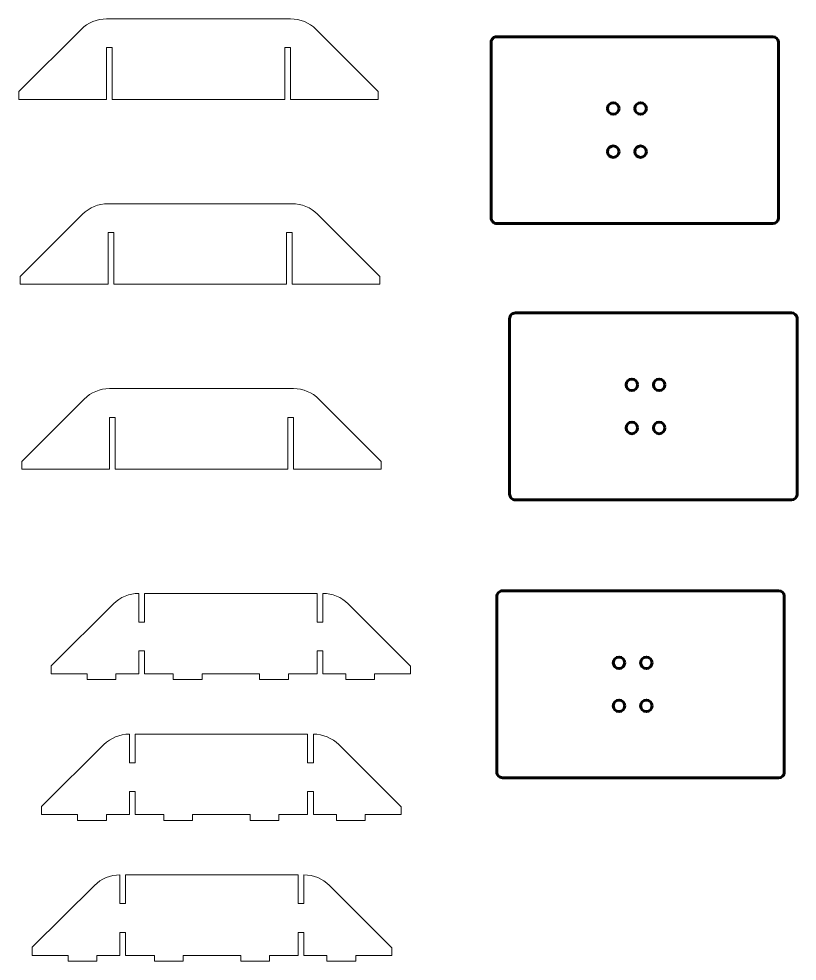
# Model space of a CAD drawing. Header units: millimetres. Extents: x -1370 to 2150, y -107 to 720.
# Drawn here: x 1608 to 2150, y 50 to 706 of the extents above; entities that cross this region are included whole.
import ezdxf

# ---------------------------------------------------------------- set-up
doc = ezdxf.new("R2010")
doc.units = ezdxf.units.MM
doc.header["$MEASUREMENT"] = 0
doc.layers.add('layer 1', color=7, linetype='Continuous')

msp = doc.modelspace()

# ---------------------------------------------------------------- linework, layer by layer
at = {"layer": 'layer 1', "color": 5, "lineweight": 9}
for points, knots in [([(1608.307, 649.9233), (1608.307, 649.9233), (1608.307, 655.2786), (1608.307, 655.2786), (1608.307, 655.2786), (1608.307, 655.2786), (1651.6293, 698.601), (1651.6293, 698.601), (1651.6293, 698.601), (1656.3177, 703.2894), (1662.6766, 705.9233), (1669.307, 705.9233), (1669.307, 705.9233), (1669.307, 705.9233), (1797.307, 705.9233), (1797.307, 705.9233), (1797.307, 705.9233), (1803.9374, 705.9233), (1810.2963, 703.2894), (1814.9847, 698.601), (1814.9847, 698.601), (1814.9847, 698.601), (1858.307, 655.2786), (1858.307, 655.2786), (1858.307, 655.2786), (1858.307, 655.2786), (1858.307, 649.9233), (1858.307, 649.9233), (1858.307, 649.9233), (1858.307, 649.9233), (1797.307, 649.9233), (1797.307, 649.9233), (1797.307, 649.9233), (1797.307, 649.9233), (1797.307, 685.9233), (1797.307, 685.9233), (1797.307, 685.9233), (1797.307, 685.9233), (1793.307, 685.9233), (1793.307, 685.9233), (1793.307, 685.9233), (1793.307, 685.9233), (1793.307, 649.9233), (1793.307, 649.9233), (1793.307, 649.9233), (1793.307, 649.9233), (1673.307, 649.9233), (1673.307, 649.9233), (1673.307, 649.9233), (1673.307, 649.9233), (1673.307, 685.9233), (1673.307, 685.9233), (1673.307, 685.9233), (1673.307, 685.9233), (1669.307, 685.9233), (1669.307, 685.9233), (1669.307, 685.9233), (1669.307, 685.9233), (1669.307, 649.9233), (1669.307, 649.9233), (1669.307, 649.9233), (1669.307, 649.9233), (1608.307, 649.9233), (1608.307, 649.9233)], [0, 0, 0, 0, 0.05882353, 0.05882353, 0.05882353, 0.05882353, 0.11764706, 0.11764706, 0.11764706, 0.11764706, 0.17647059, 0.17647059, 0.17647059, 0.17647059, 0.23529412, 0.23529412, 0.23529412, 0.23529412, 0.29411765, 0.29411765, 0.29411765, 0.29411765, 0.35294118, 0.35294118, 0.35294118, 0.35294118, 0.41176471, 0.41176471, 0.41176471, 0.41176471, 0.47058824, 0.47058824, 0.47058824, 0.47058824, 0.52941176, 0.52941176, 0.52941176, 0.52941176, 0.58823529, 0.58823529, 0.58823529, 0.58823529, 0.64705882, 0.64705882, 0.64705882, 0.64705882, 0.70588235, 0.70588235, 0.70588235, 0.70588235, 0.76470588, 0.76470588, 0.76470588, 0.76470588, 0.82352941, 0.82352941, 0.82352941, 0.82352941, 0.88235294, 0.88235294, 0.88235294, 0.88235294, 1, 1, 1, 1]), ([(1609.3353, 521.29), (1609.3353, 521.29), (1609.3353, 526.6453), (1609.3353, 526.6453), (1609.3353, 526.6453), (1609.3353, 526.6453), (1652.6576, 569.9677), (1652.6576, 569.9677), (1652.6576, 569.9677), (1657.346, 574.6561), (1663.7049, 577.29), (1670.3353, 577.29), (1670.3353, 577.29), (1670.3353, 577.29), (1798.3353, 577.29), (1798.3353, 577.29), (1798.3353, 577.29), (1804.9657, 577.29), (1811.3246, 574.6561), (1816.013, 569.9677), (1816.013, 569.9677), (1816.013, 569.9677), (1859.3353, 526.6453), (1859.3353, 526.6453), (1859.3353, 526.6453), (1859.3353, 526.6453), (1859.3353, 521.29), (1859.3353, 521.29), (1859.3353, 521.29), (1859.3353, 521.29), (1798.3353, 521.29), (1798.3353, 521.29), (1798.3353, 521.29), (1798.3353, 521.29), (1798.3353, 557.29), (1798.3353, 557.29), (1798.3353, 557.29), (1798.3353, 557.29), (1794.3353, 557.29), (1794.3353, 557.29), (1794.3353, 557.29), (1794.3353, 557.29), (1794.3353, 521.29), (1794.3353, 521.29), (1794.3353, 521.29), (1794.3353, 521.29), (1674.3353, 521.29), (1674.3353, 521.29), (1674.3353, 521.29), (1674.3353, 521.29), (1674.3353, 557.29), (1674.3353, 557.29), (1674.3353, 557.29), (1674.3353, 557.29), (1670.3353, 557.29), (1670.3353, 557.29), (1670.3353, 557.29), (1670.3353, 557.29), (1670.3353, 521.29), (1670.3353, 521.29), (1670.3353, 521.29), (1670.3353, 521.29), (1609.3353, 521.29), (1609.3353, 521.29)], [0, 0, 0, 0, 0.05882353, 0.05882353, 0.05882353, 0.05882353, 0.11764706, 0.11764706, 0.11764706, 0.11764706, 0.17647059, 0.17647059, 0.17647059, 0.17647059, 0.23529412, 0.23529412, 0.23529412, 0.23529412, 0.29411765, 0.29411765, 0.29411765, 0.29411765, 0.35294118, 0.35294118, 0.35294118, 0.35294118, 0.41176471, 0.41176471, 0.41176471, 0.41176471, 0.47058824, 0.47058824, 0.47058824, 0.47058824, 0.52941176, 0.52941176, 0.52941176, 0.52941176, 0.58823529, 0.58823529, 0.58823529, 0.58823529, 0.64705882, 0.64705882, 0.64705882, 0.64705882, 0.70588235, 0.70588235, 0.70588235, 0.70588235, 0.76470588, 0.76470588, 0.76470588, 0.76470588, 0.82352941, 0.82352941, 0.82352941, 0.82352941, 0.88235294, 0.88235294, 0.88235294, 0.88235294, 1, 1, 1, 1]), ([(1610.3636, 392.6567), (1610.3636, 392.6567), (1610.3636, 398.012), (1610.3636, 398.012), (1610.3636, 398.012), (1610.3636, 398.012), (1653.6859, 441.3344), (1653.6859, 441.3344), (1653.6859, 441.3344), (1658.3743, 446.0228), (1664.7332, 448.6567), (1671.3636, 448.6567), (1671.3636, 448.6567), (1671.3636, 448.6567), (1799.3636, 448.6567), (1799.3636, 448.6567), (1799.3636, 448.6567), (1805.994, 448.6567), (1812.3529, 446.0228), (1817.0413, 441.3344), (1817.0413, 441.3344), (1817.0413, 441.3344), (1860.3636, 398.012), (1860.3636, 398.012), (1860.3636, 398.012), (1860.3636, 398.012), (1860.3636, 392.6567), (1860.3636, 392.6567), (1860.3636, 392.6567), (1860.3636, 392.6567), (1799.3636, 392.6567), (1799.3636, 392.6567), (1799.3636, 392.6567), (1799.3636, 392.6567), (1799.3636, 428.6567), (1799.3636, 428.6567), (1799.3636, 428.6567), (1799.3636, 428.6567), (1795.3636, 428.6567), (1795.3636, 428.6567), (1795.3636, 428.6567), (1795.3636, 428.6567), (1795.3636, 392.6567), (1795.3636, 392.6567), (1795.3636, 392.6567), (1795.3636, 392.6567), (1675.3636, 392.6567), (1675.3636, 392.6567), (1675.3636, 392.6567), (1675.3636, 392.6567), (1675.3636, 428.6567), (1675.3636, 428.6567), (1675.3636, 428.6567), (1675.3636, 428.6567), (1671.3636, 428.6567), (1671.3636, 428.6567), (1671.3636, 428.6567), (1671.3636, 428.6567), (1671.3636, 392.6567), (1671.3636, 392.6567), (1671.3636, 392.6567), (1671.3636, 392.6567), (1610.3636, 392.6567), (1610.3636, 392.6567)], [0, 0, 0, 0, 0.05882353, 0.05882353, 0.05882353, 0.05882353, 0.11764706, 0.11764706, 0.11764706, 0.11764706, 0.17647059, 0.17647059, 0.17647059, 0.17647059, 0.23529412, 0.23529412, 0.23529412, 0.23529412, 0.29411765, 0.29411765, 0.29411765, 0.29411765, 0.35294118, 0.35294118, 0.35294118, 0.35294118, 0.41176471, 0.41176471, 0.41176471, 0.41176471, 0.47058824, 0.47058824, 0.47058824, 0.47058824, 0.52941176, 0.52941176, 0.52941176, 0.52941176, 0.58823529, 0.58823529, 0.58823529, 0.58823529, 0.64705882, 0.64705882, 0.64705882, 0.64705882, 0.70588235, 0.70588235, 0.70588235, 0.70588235, 0.76470588, 0.76470588, 0.76470588, 0.76470588, 0.82352941, 0.82352941, 0.82352941, 0.82352941, 0.88235294, 0.88235294, 0.88235294, 0.88235294, 1, 1, 1, 1]), ([(1815.7185, 250.2232), (1815.7185, 250.2232), (1795.7185, 250.2232), (1795.7185, 250.2232), (1795.7185, 250.2232), (1795.7185, 250.2232), (1795.7185, 246.2232), (1795.7185, 246.2232), (1795.7185, 246.2232), (1795.7185, 246.2232), (1775.7185, 246.2232), (1775.7185, 246.2232), (1775.7185, 246.2232), (1775.7185, 246.2232), (1775.7185, 250.2232), (1775.7185, 250.2232), (1775.7185, 250.2232), (1775.7185, 250.2232), (1735.7185, 250.2232), (1735.7185, 250.2232), (1735.7185, 250.2232), (1735.7185, 250.2232), (1735.7185, 246.2232), (1735.7185, 246.2232), (1735.7185, 246.2232), (1735.7185, 246.2232), (1715.7185, 246.2232), (1715.7185, 246.2232), (1715.7185, 246.2232), (1715.7185, 246.2232), (1715.7185, 250.2232), (1715.7185, 250.2232), (1715.7185, 250.2232), (1715.7185, 250.2232), (1695.7185, 250.2232), (1695.7185, 250.2232), (1695.7185, 250.2232), (1695.7185, 250.2232), (1695.7185, 266.2232), (1695.7185, 266.2232), (1695.7185, 266.2232), (1695.7185, 266.2232), (1691.7185, 266.2232), (1691.7185, 266.2232), (1691.7185, 266.2232), (1691.7185, 266.2232), (1691.7185, 250.2232), (1691.7185, 250.2232), (1691.7185, 250.2232), (1691.7185, 250.2232), (1675.7185, 250.2232), (1675.7185, 250.2232), (1675.7185, 250.2232), (1675.7185, 250.2232), (1675.7185, 246.2232), (1675.7185, 246.2232), (1675.7185, 246.2232), (1675.7185, 246.2232), (1655.7185, 246.2232), (1655.7185, 246.2232), (1655.7185, 246.2232), (1655.7185, 246.2232), (1655.7185, 250.2232), (1655.7185, 250.2232), (1655.7185, 250.2232), (1655.7185, 250.2232), (1630.7185, 250.2232), (1630.7185, 250.2232), (1630.7185, 250.2232), (1630.7185, 250.2232), (1630.7185, 255.9009), (1630.7185, 255.9009), (1630.7185, 255.9009), (1630.7185, 255.9009), (1674.0409, 298.9009), (1674.0409, 298.9009), (1674.0409, 298.9009), (1678.7293, 303.5893), (1685.0881, 306.2232), (1691.7185, 306.2232), (1691.7185, 306.2232), (1691.7185, 306.2232), (1691.7185, 286.2232), (1691.7185, 286.2232), (1691.7185, 286.2232), (1691.7185, 286.2232), (1695.7185, 286.2232), (1695.7185, 286.2232), (1695.7185, 286.2232), (1695.7185, 286.2232), (1695.7185, 306.2232), (1695.7185, 306.2232), (1695.7185, 306.2232), (1695.7185, 306.2232), (1815.7185, 306.2232), (1815.7185, 306.2232), (1815.7185, 306.2232), (1815.7185, 306.2232), (1815.7185, 286.2232), (1815.7185, 286.2232), (1815.7185, 286.2232), (1815.7185, 286.2232), (1819.7185, 286.2232), (1819.7185, 286.2232), (1819.7185, 286.2232), (1819.7185, 286.2232), (1819.7185, 306.2232), (1819.7185, 306.2232), (1819.7185, 306.2232), (1826.3489, 306.2232), (1832.7078, 303.5893), (1837.3962, 298.9009), (1837.3962, 298.9009), (1837.3962, 298.9009), (1880.7185, 255.5786), (1880.7185, 255.5786), (1880.7185, 255.5786), (1880.7185, 255.5786), (1880.7185, 250.2232), (1880.7185, 250.2232), (1880.7185, 250.2232), (1880.7185, 250.2232), (1855.7185, 250.2232), (1855.7185, 250.2232), (1855.7185, 250.2232), (1855.7185, 250.2232), (1855.7185, 246.2232), (1855.7185, 246.2232), (1855.7185, 246.2232), (1855.7185, 246.2232), (1835.7185, 246.2232), (1835.7185, 246.2232), (1835.7185, 246.2232), (1835.7185, 246.2232), (1835.7185, 250.2232), (1835.7185, 250.2232), (1835.7185, 250.2232), (1835.7185, 250.2232), (1819.7185, 250.2232), (1819.7185, 250.2232), (1819.7185, 250.2232), (1819.7185, 250.2232), (1819.7185, 266.2232), (1819.7185, 266.2232), (1819.7185, 266.2232), (1819.7185, 266.2232), (1815.7185, 266.2232), (1815.7185, 266.2232), (1815.7185, 266.2232), (1815.7185, 266.2232), (1815.7185, 250.2232), (1815.7185, 250.2232)], [0, 0, 0, 0, 0.02564103, 0.02564103, 0.02564103, 0.02564103, 0.05128205, 0.05128205, 0.05128205, 0.05128205, 0.07692308, 0.07692308, 0.07692308, 0.07692308, 0.1025641, 0.1025641, 0.1025641, 0.1025641, 0.12820513, 0.12820513, 0.12820513, 0.12820513, 0.15384615, 0.15384615, 0.15384615, 0.15384615, 0.17948718, 0.17948718, 0.17948718, 0.17948718, 0.20512821, 0.20512821, 0.20512821, 0.20512821, 0.23076923, 0.23076923, 0.23076923, 0.23076923, 0.25641026, 0.25641026, 0.25641026, 0.25641026, 0.28205128, 0.28205128, 0.28205128, 0.28205128, 0.30769231, 0.30769231, 0.30769231, 0.30769231, 0.33333333, 0.33333333, 0.33333333, 0.33333333, 0.35897436, 0.35897436, 0.35897436, 0.35897436, 0.38461538, 0.38461538, 0.38461538, 0.38461538, 0.41025641, 0.41025641, 0.41025641, 0.41025641, 0.43589744, 0.43589744, 0.43589744, 0.43589744, 0.46153846, 0.46153846, 0.46153846, 0.46153846, 0.48717949, 0.48717949, 0.48717949, 0.48717949, 0.51282051, 0.51282051, 0.51282051, 0.51282051, 0.53846154, 0.53846154, 0.53846154, 0.53846154, 0.56410256, 0.56410256, 0.56410256, 0.56410256, 0.58974359, 0.58974359, 0.58974359, 0.58974359, 0.61538462, 0.61538462, 0.61538462, 0.61538462, 0.64102564, 0.64102564, 0.64102564, 0.64102564, 0.66666667, 0.66666667, 0.66666667, 0.66666667, 0.69230769, 0.69230769, 0.69230769, 0.69230769, 0.71794872, 0.71794872, 0.71794872, 0.71794872, 0.74358974, 0.74358974, 0.74358974, 0.74358974, 0.76923077, 0.76923077, 0.76923077, 0.76923077, 0.79487179, 0.79487179, 0.79487179, 0.79487179, 0.82051282, 0.82051282, 0.82051282, 0.82051282, 0.84615385, 0.84615385, 0.84615385, 0.84615385, 0.87179487, 0.87179487, 0.87179487, 0.87179487, 0.8974359, 0.8974359, 0.8974359, 0.8974359, 0.92307692, 0.92307692, 0.92307692, 0.92307692, 0.94871795, 0.94871795, 0.94871795, 0.94871795, 1, 1, 1, 1]), ([(1809.1519, 152.2733), (1809.1519, 152.2733), (1789.1519, 152.2733), (1789.1519, 152.2733), (1789.1519, 152.2733), (1789.1519, 152.2733), (1789.1519, 148.2733), (1789.1519, 148.2733), (1789.1519, 148.2733), (1789.1519, 148.2733), (1769.1519, 148.2733), (1769.1519, 148.2733), (1769.1519, 148.2733), (1769.1519, 148.2733), (1769.1519, 152.2733), (1769.1519, 152.2733), (1769.1519, 152.2733), (1769.1519, 152.2733), (1729.1519, 152.2733), (1729.1519, 152.2733), (1729.1519, 152.2733), (1729.1519, 152.2733), (1729.1519, 148.2733), (1729.1519, 148.2733), (1729.1519, 148.2733), (1729.1519, 148.2733), (1709.1519, 148.2733), (1709.1519, 148.2733), (1709.1519, 148.2733), (1709.1519, 148.2733), (1709.1519, 152.2733), (1709.1519, 152.2733), (1709.1519, 152.2733), (1709.1519, 152.2733), (1689.1519, 152.2733), (1689.1519, 152.2733), (1689.1519, 152.2733), (1689.1519, 152.2733), (1689.1519, 168.2733), (1689.1519, 168.2733), (1689.1519, 168.2733), (1689.1519, 168.2733), (1685.1519, 168.2733), (1685.1519, 168.2733), (1685.1519, 168.2733), (1685.1519, 168.2733), (1685.1519, 152.2733), (1685.1519, 152.2733), (1685.1519, 152.2733), (1685.1519, 152.2733), (1669.1519, 152.2733), (1669.1519, 152.2733), (1669.1519, 152.2733), (1669.1519, 152.2733), (1669.1519, 148.2733), (1669.1519, 148.2733), (1669.1519, 148.2733), (1669.1519, 148.2733), (1649.1519, 148.2733), (1649.1519, 148.2733), (1649.1519, 148.2733), (1649.1519, 148.2733), (1649.1519, 152.2733), (1649.1519, 152.2733), (1649.1519, 152.2733), (1649.1519, 152.2733), (1624.1519, 152.2733), (1624.1519, 152.2733), (1624.1519, 152.2733), (1624.1519, 152.2733), (1624.1519, 157.951), (1624.1519, 157.951), (1624.1519, 157.951), (1624.1519, 157.951), (1667.4743, 200.951), (1667.4743, 200.951), (1667.4743, 200.951), (1672.1627, 205.6394), (1678.5215, 208.2733), (1685.1519, 208.2733), (1685.1519, 208.2733), (1685.1519, 208.2733), (1685.1519, 188.2733), (1685.1519, 188.2733), (1685.1519, 188.2733), (1685.1519, 188.2733), (1689.1519, 188.2733), (1689.1519, 188.2733), (1689.1519, 188.2733), (1689.1519, 188.2733), (1689.1519, 208.2733), (1689.1519, 208.2733), (1689.1519, 208.2733), (1689.1519, 208.2733), (1809.1519, 208.2733), (1809.1519, 208.2733), (1809.1519, 208.2733), (1809.1519, 208.2733), (1809.1519, 188.2733), (1809.1519, 188.2733), (1809.1519, 188.2733), (1809.1519, 188.2733), (1813.1519, 188.2733), (1813.1519, 188.2733), (1813.1519, 188.2733), (1813.1519, 188.2733), (1813.1519, 208.2733), (1813.1519, 208.2733), (1813.1519, 208.2733), (1819.7823, 208.2733), (1826.1412, 205.6394), (1830.8296, 200.951), (1830.8296, 200.951), (1830.8296, 200.951), (1874.1519, 157.6287), (1874.1519, 157.6287), (1874.1519, 157.6287), (1874.1519, 157.6287), (1874.1519, 152.2733), (1874.1519, 152.2733), (1874.1519, 152.2733), (1874.1519, 152.2733), (1849.1519, 152.2733), (1849.1519, 152.2733), (1849.1519, 152.2733), (1849.1519, 152.2733), (1849.1519, 148.2733), (1849.1519, 148.2733), (1849.1519, 148.2733), (1849.1519, 148.2733), (1829.1519, 148.2733), (1829.1519, 148.2733), (1829.1519, 148.2733), (1829.1519, 148.2733), (1829.1519, 152.2733), (1829.1519, 152.2733), (1829.1519, 152.2733), (1829.1519, 152.2733), (1813.1519, 152.2733), (1813.1519, 152.2733), (1813.1519, 152.2733), (1813.1519, 152.2733), (1813.1519, 168.2733), (1813.1519, 168.2733), (1813.1519, 168.2733), (1813.1519, 168.2733), (1809.1519, 168.2733), (1809.1519, 168.2733), (1809.1519, 168.2733), (1809.1519, 168.2733), (1809.1519, 152.2733), (1809.1519, 152.2733)], [0, 0, 0, 0, 0.02564103, 0.02564103, 0.02564103, 0.02564103, 0.05128205, 0.05128205, 0.05128205, 0.05128205, 0.07692308, 0.07692308, 0.07692308, 0.07692308, 0.1025641, 0.1025641, 0.1025641, 0.1025641, 0.12820513, 0.12820513, 0.12820513, 0.12820513, 0.15384615, 0.15384615, 0.15384615, 0.15384615, 0.17948718, 0.17948718, 0.17948718, 0.17948718, 0.20512821, 0.20512821, 0.20512821, 0.20512821, 0.23076923, 0.23076923, 0.23076923, 0.23076923, 0.25641026, 0.25641026, 0.25641026, 0.25641026, 0.28205128, 0.28205128, 0.28205128, 0.28205128, 0.30769231, 0.30769231, 0.30769231, 0.30769231, 0.33333333, 0.33333333, 0.33333333, 0.33333333, 0.35897436, 0.35897436, 0.35897436, 0.35897436, 0.38461538, 0.38461538, 0.38461538, 0.38461538, 0.41025641, 0.41025641, 0.41025641, 0.41025641, 0.43589744, 0.43589744, 0.43589744, 0.43589744, 0.46153846, 0.46153846, 0.46153846, 0.46153846, 0.48717949, 0.48717949, 0.48717949, 0.48717949, 0.51282051, 0.51282051, 0.51282051, 0.51282051, 0.53846154, 0.53846154, 0.53846154, 0.53846154, 0.56410256, 0.56410256, 0.56410256, 0.56410256, 0.58974359, 0.58974359, 0.58974359, 0.58974359, 0.61538462, 0.61538462, 0.61538462, 0.61538462, 0.64102564, 0.64102564, 0.64102564, 0.64102564, 0.66666667, 0.66666667, 0.66666667, 0.66666667, 0.69230769, 0.69230769, 0.69230769, 0.69230769, 0.71794872, 0.71794872, 0.71794872, 0.71794872, 0.74358974, 0.74358974, 0.74358974, 0.74358974, 0.76923077, 0.76923077, 0.76923077, 0.76923077, 0.79487179, 0.79487179, 0.79487179, 0.79487179, 0.82051282, 0.82051282, 0.82051282, 0.82051282, 0.84615385, 0.84615385, 0.84615385, 0.84615385, 0.87179487, 0.87179487, 0.87179487, 0.87179487, 0.8974359, 0.8974359, 0.8974359, 0.8974359, 0.92307692, 0.92307692, 0.92307692, 0.92307692, 0.94871795, 0.94871795, 0.94871795, 0.94871795, 1, 1, 1, 1]), ([(1802.5853, 54.3234), (1802.5853, 54.3234), (1782.5853, 54.3234), (1782.5853, 54.3234), (1782.5853, 54.3234), (1782.5853, 54.3234), (1782.5853, 50.3234), (1782.5853, 50.3234), (1782.5853, 50.3234), (1782.5853, 50.3234), (1762.5853, 50.3234), (1762.5853, 50.3234), (1762.5853, 50.3234), (1762.5853, 50.3234), (1762.5853, 54.3234), (1762.5853, 54.3234), (1762.5853, 54.3234), (1762.5853, 54.3234), (1722.5853, 54.3234), (1722.5853, 54.3234), (1722.5853, 54.3234), (1722.5853, 54.3234), (1722.5853, 50.3234), (1722.5853, 50.3234), (1722.5853, 50.3234), (1722.5853, 50.3234), (1702.5853, 50.3234), (1702.5853, 50.3234), (1702.5853, 50.3234), (1702.5853, 50.3234), (1702.5853, 54.3234), (1702.5853, 54.3234), (1702.5853, 54.3234), (1702.5853, 54.3234), (1682.5853, 54.3234), (1682.5853, 54.3234), (1682.5853, 54.3234), (1682.5853, 54.3234), (1682.5853, 70.3234), (1682.5853, 70.3234), (1682.5853, 70.3234), (1682.5853, 70.3234), (1678.5853, 70.3234), (1678.5853, 70.3234), (1678.5853, 70.3234), (1678.5853, 70.3234), (1678.5853, 54.3234), (1678.5853, 54.3234), (1678.5853, 54.3234), (1678.5853, 54.3234), (1662.5853, 54.3234), (1662.5853, 54.3234), (1662.5853, 54.3234), (1662.5853, 54.3234), (1662.5853, 50.3234), (1662.5853, 50.3234), (1662.5853, 50.3234), (1662.5853, 50.3234), (1642.5853, 50.3234), (1642.5853, 50.3234), (1642.5853, 50.3234), (1642.5853, 50.3234), (1642.5853, 54.3234), (1642.5853, 54.3234), (1642.5853, 54.3234), (1642.5853, 54.3234), (1617.5853, 54.3234), (1617.5853, 54.3234), (1617.5853, 54.3234), (1617.5853, 54.3234), (1617.5853, 60.0011), (1617.5853, 60.0011), (1617.5853, 60.0011), (1617.5853, 60.0011), (1660.9077, 103.0011), (1660.9077, 103.0011), (1660.9077, 103.0011), (1665.5961, 107.6895), (1671.9549, 110.3234), (1678.5853, 110.3234), (1678.5853, 110.3234), (1678.5853, 110.3234), (1678.5853, 90.3234), (1678.5853, 90.3234), (1678.5853, 90.3234), (1678.5853, 90.3234), (1682.5853, 90.3234), (1682.5853, 90.3234), (1682.5853, 90.3234), (1682.5853, 90.3234), (1682.5853, 110.3234), (1682.5853, 110.3234), (1682.5853, 110.3234), (1682.5853, 110.3234), (1802.5853, 110.3234), (1802.5853, 110.3234), (1802.5853, 110.3234), (1802.5853, 110.3234), (1802.5853, 90.3234), (1802.5853, 90.3234), (1802.5853, 90.3234), (1802.5853, 90.3234), (1806.5853, 90.3234), (1806.5853, 90.3234), (1806.5853, 90.3234), (1806.5853, 90.3234), (1806.5853, 110.3234), (1806.5853, 110.3234), (1806.5853, 110.3234), (1813.2157, 110.3234), (1819.5746, 107.6895), (1824.263, 103.0011), (1824.263, 103.0011), (1824.263, 103.0011), (1867.5853, 59.6788), (1867.5853, 59.6788), (1867.5853, 59.6788), (1867.5853, 59.6788), (1867.5853, 54.3234), (1867.5853, 54.3234), (1867.5853, 54.3234), (1867.5853, 54.3234), (1842.5853, 54.3234), (1842.5853, 54.3234), (1842.5853, 54.3234), (1842.5853, 54.3234), (1842.5853, 50.3234), (1842.5853, 50.3234), (1842.5853, 50.3234), (1842.5853, 50.3234), (1822.5853, 50.3234), (1822.5853, 50.3234), (1822.5853, 50.3234), (1822.5853, 50.3234), (1822.5853, 54.3234), (1822.5853, 54.3234), (1822.5853, 54.3234), (1822.5853, 54.3234), (1806.5853, 54.3234), (1806.5853, 54.3234), (1806.5853, 54.3234), (1806.5853, 54.3234), (1806.5853, 70.3234), (1806.5853, 70.3234), (1806.5853, 70.3234), (1806.5853, 70.3234), (1802.5853, 70.3234), (1802.5853, 70.3234), (1802.5853, 70.3234), (1802.5853, 70.3234), (1802.5853, 54.3234), (1802.5853, 54.3234)], [0, 0, 0, 0, 0.02564103, 0.02564103, 0.02564103, 0.02564103, 0.05128205, 0.05128205, 0.05128205, 0.05128205, 0.07692308, 0.07692308, 0.07692308, 0.07692308, 0.1025641, 0.1025641, 0.1025641, 0.1025641, 0.12820513, 0.12820513, 0.12820513, 0.12820513, 0.15384615, 0.15384615, 0.15384615, 0.15384615, 0.17948718, 0.17948718, 0.17948718, 0.17948718, 0.20512821, 0.20512821, 0.20512821, 0.20512821, 0.23076923, 0.23076923, 0.23076923, 0.23076923, 0.25641026, 0.25641026, 0.25641026, 0.25641026, 0.28205128, 0.28205128, 0.28205128, 0.28205128, 0.30769231, 0.30769231, 0.30769231, 0.30769231, 0.33333333, 0.33333333, 0.33333333, 0.33333333, 0.35897436, 0.35897436, 0.35897436, 0.35897436, 0.38461538, 0.38461538, 0.38461538, 0.38461538, 0.41025641, 0.41025641, 0.41025641, 0.41025641, 0.43589744, 0.43589744, 0.43589744, 0.43589744, 0.46153846, 0.46153846, 0.46153846, 0.46153846, 0.48717949, 0.48717949, 0.48717949, 0.48717949, 0.51282051, 0.51282051, 0.51282051, 0.51282051, 0.53846154, 0.53846154, 0.53846154, 0.53846154, 0.56410256, 0.56410256, 0.56410256, 0.56410256, 0.58974359, 0.58974359, 0.58974359, 0.58974359, 0.61538462, 0.61538462, 0.61538462, 0.61538462, 0.64102564, 0.64102564, 0.64102564, 0.64102564, 0.66666667, 0.66666667, 0.66666667, 0.66666667, 0.69230769, 0.69230769, 0.69230769, 0.69230769, 0.71794872, 0.71794872, 0.71794872, 0.71794872, 0.74358974, 0.74358974, 0.74358974, 0.74358974, 0.76923077, 0.76923077, 0.76923077, 0.76923077, 0.79487179, 0.79487179, 0.79487179, 0.79487179, 0.82051282, 0.82051282, 0.82051282, 0.82051282, 0.84615385, 0.84615385, 0.84615385, 0.84615385, 0.87179487, 0.87179487, 0.87179487, 0.87179487, 0.8974359, 0.8974359, 0.8974359, 0.8974359, 0.92307692, 0.92307692, 0.92307692, 0.92307692, 0.94871795, 0.94871795, 0.94871795, 0.94871795, 1, 1, 1, 1])]:
    msp.add_open_spline(points, degree=3, knots=knots, dxfattribs=at)
at = {"layer": 'layer 1', "color": 5, "lineweight": 60}
for points, knots in [([(1936.6921, 567.5053), (1936.6921, 567.5053), (1936.6921, 689.5053), (1936.6921, 689.5053), (1936.6921, 689.5053), (1936.6921, 690.5662), (1937.1135, 691.5836), (1937.8637, 692.3338), (1937.8637, 692.3338), (1938.6138, 693.0839), (1939.6313, 693.5053), (1940.6921, 693.5053), (1940.6921, 693.5053), (1940.6921, 693.5053), (2132.6921, 693.5053), (2132.6921, 693.5053), (2132.6921, 693.5053), (2134.6959, 693.5053), (2136.3905, 692.0226), (2136.6567, 690.0366), (2136.6567, 690.0366), (2136.6567, 690.0366), (2136.6567, 566.9741), (2136.6567, 566.9741), (2136.6567, 566.9741), (2136.3905, 564.988), (2134.6959, 563.5053), (2132.6921, 563.5053), (2132.6921, 563.5053), (2132.6921, 563.5053), (1940.6921, 563.5053), (1940.6921, 563.5053), (1940.6921, 563.5053), (1939.6313, 563.5053), (1938.6138, 563.9268), (1937.8637, 564.6769), (1937.8637, 564.6769), (1937.1135, 565.4271), (1936.6921, 566.4445), (1936.6921, 567.5053)], [0, 0, 0, 0, 0.09090909, 0.09090909, 0.09090909, 0.09090909, 0.18181818, 0.18181818, 0.18181818, 0.18181818, 0.27272727, 0.27272727, 0.27272727, 0.27272727, 0.36363636, 0.36363636, 0.36363636, 0.36363636, 0.45454545, 0.45454545, 0.45454545, 0.45454545, 0.54545455, 0.54545455, 0.54545455, 0.54545455, 0.63636364, 0.63636364, 0.63636364, 0.63636364, 0.72727273, 0.72727273, 0.72727273, 0.72727273, 0.81818182, 0.81818182, 0.81818182, 0.81818182, 1, 1, 1, 1]), ([(2025.6921, 643.5053), (2025.6921, 645.7145), (2023.9013, 647.5053), (2021.6921, 647.5053), (2021.6921, 647.5053), (2019.483, 647.5053), (2017.6921, 645.7145), (2017.6921, 643.5053), (2017.6921, 643.5053), (2017.6921, 641.2962), (2019.483, 639.5053), (2021.6921, 639.5053), (2021.6921, 639.5053), (2023.9012, 639.5053), (2025.6921, 641.2962), (2025.6921, 643.5053)], [0, 0, 0, 0, 0.2, 0.2, 0.2, 0.2, 0.4, 0.4, 0.4, 0.4, 0.6, 0.6, 0.6, 0.6, 1, 1, 1, 1]), ([(2044.6921, 643.5053), (2044.6921, 645.7145), (2042.9013, 647.5053), (2040.6921, 647.5053), (2040.6921, 647.5053), (2038.483, 647.5053), (2036.6921, 645.7145), (2036.6921, 643.5053), (2036.6921, 643.5053), (2036.6921, 641.2962), (2038.483, 639.5053), (2040.6921, 639.5053), (2040.6921, 639.5053), (2042.9012, 639.5053), (2044.6921, 641.2962), (2044.6921, 643.5053)], [0, 0, 0, 0, 0.2, 0.2, 0.2, 0.2, 0.4, 0.4, 0.4, 0.4, 0.6, 0.6, 0.6, 0.6, 1, 1, 1, 1]), ([(2025.6921, 613.5053), (2025.6921, 615.7145), (2023.9013, 617.5053), (2021.6921, 617.5053), (2021.6921, 617.5053), (2019.483, 617.5053), (2017.6921, 615.7145), (2017.6921, 613.5053), (2017.6921, 613.5053), (2017.6921, 611.2962), (2019.483, 609.5053), (2021.6921, 609.5053), (2021.6921, 609.5053), (2023.9012, 609.5053), (2025.6921, 611.2962), (2025.6921, 613.5053)], [0, 0, 0, 0, 0.2, 0.2, 0.2, 0.2, 0.4, 0.4, 0.4, 0.4, 0.6, 0.6, 0.6, 0.6, 1, 1, 1, 1]), ([(2044.6921, 613.5053), (2044.6921, 615.7145), (2042.9013, 617.5053), (2040.6921, 617.5053), (2040.6921, 617.5053), (2038.483, 617.5053), (2036.6921, 615.7145), (2036.6921, 613.5053), (2036.6921, 613.5053), (2036.6921, 611.2962), (2038.483, 609.5053), (2040.6921, 609.5053), (2040.6921, 609.5053), (2042.9012, 609.5053), (2044.6921, 611.2962), (2044.6921, 613.5053)], [0, 0, 0, 0, 0.2, 0.2, 0.2, 0.2, 0.4, 0.4, 0.4, 0.4, 0.6, 0.6, 0.6, 0.6, 1, 1, 1, 1]), ([(1949.6078, 375.3053), (1949.6078, 375.3053), (1949.6078, 497.3053), (1949.6078, 497.3053), (1949.6078, 497.3053), (1949.6078, 498.3662), (1950.0292, 499.3836), (1950.7794, 500.1338), (1950.7794, 500.1338), (1951.5295, 500.8839), (1952.547, 501.3053), (1953.6078, 501.3053), (1953.6078, 501.3053), (1953.6078, 501.3053), (2145.6078, 501.3053), (2145.6078, 501.3053), (2145.6078, 501.3053), (2147.6116, 501.3053), (2149.3062, 499.8226), (2149.5724, 497.8366), (2149.5724, 497.8366), (2149.5724, 497.8366), (2149.5724, 374.7741), (2149.5724, 374.7741), (2149.5724, 374.7741), (2149.3062, 372.788), (2147.6116, 371.3053), (2145.6078, 371.3053), (2145.6078, 371.3053), (2145.6078, 371.3053), (1953.6078, 371.3053), (1953.6078, 371.3053), (1953.6078, 371.3053), (1952.547, 371.3053), (1951.5295, 371.7268), (1950.7794, 372.4769), (1950.7794, 372.4769), (1950.0292, 373.2271), (1949.6078, 374.2445), (1949.6078, 375.3053)], [0, 0, 0, 0, 0.09090909, 0.09090909, 0.09090909, 0.09090909, 0.18181818, 0.18181818, 0.18181818, 0.18181818, 0.27272727, 0.27272727, 0.27272727, 0.27272727, 0.36363636, 0.36363636, 0.36363636, 0.36363636, 0.45454545, 0.45454545, 0.45454545, 0.45454545, 0.54545455, 0.54545455, 0.54545455, 0.54545455, 0.63636364, 0.63636364, 0.63636364, 0.63636364, 0.72727273, 0.72727273, 0.72727273, 0.72727273, 0.81818182, 0.81818182, 0.81818182, 0.81818182, 1, 1, 1, 1]), ([(2038.6078, 451.3053), (2038.6078, 453.5145), (2036.817, 455.3053), (2034.6078, 455.3053), (2034.6078, 455.3053), (2032.3987, 455.3053), (2030.6078, 453.5145), (2030.6078, 451.3053), (2030.6078, 451.3053), (2030.6078, 449.0962), (2032.3987, 447.3053), (2034.6078, 447.3053), (2034.6078, 447.3053), (2036.8169, 447.3053), (2038.6078, 449.0962), (2038.6078, 451.3053)], [0, 0, 0, 0, 0.2, 0.2, 0.2, 0.2, 0.4, 0.4, 0.4, 0.4, 0.6, 0.6, 0.6, 0.6, 1, 1, 1, 1]), ([(2057.6078, 451.3053), (2057.6078, 453.5145), (2055.817, 455.3053), (2053.6078, 455.3053), (2053.6078, 455.3053), (2051.3987, 455.3053), (2049.6078, 453.5145), (2049.6078, 451.3053), (2049.6078, 451.3053), (2049.6078, 449.0962), (2051.3987, 447.3053), (2053.6078, 447.3053), (2053.6078, 447.3053), (2055.8169, 447.3053), (2057.6078, 449.0962), (2057.6078, 451.3053)], [0, 0, 0, 0, 0.2, 0.2, 0.2, 0.2, 0.4, 0.4, 0.4, 0.4, 0.6, 0.6, 0.6, 0.6, 1, 1, 1, 1]), ([(2038.6078, 421.3053), (2038.6078, 423.5145), (2036.817, 425.3053), (2034.6078, 425.3053), (2034.6078, 425.3053), (2032.3987, 425.3053), (2030.6078, 423.5145), (2030.6078, 421.3053), (2030.6078, 421.3053), (2030.6078, 419.0962), (2032.3987, 417.3053), (2034.6078, 417.3053), (2034.6078, 417.3053), (2036.8169, 417.3053), (2038.6078, 419.0962), (2038.6078, 421.3053)], [0, 0, 0, 0, 0.2, 0.2, 0.2, 0.2, 0.4, 0.4, 0.4, 0.4, 0.6, 0.6, 0.6, 0.6, 1, 1, 1, 1]), ([(2057.6078, 421.3053), (2057.6078, 423.5145), (2055.817, 425.3053), (2053.6078, 425.3053), (2053.6078, 425.3053), (2051.3987, 425.3053), (2049.6078, 423.5145), (2049.6078, 421.3053), (2049.6078, 421.3053), (2049.6078, 419.0962), (2051.3987, 417.3053), (2053.6078, 417.3053), (2053.6078, 417.3053), (2055.8169, 417.3053), (2057.6078, 419.0962), (2057.6078, 421.3053)], [0, 0, 0, 0, 0.2, 0.2, 0.2, 0.2, 0.4, 0.4, 0.4, 0.4, 0.6, 0.6, 0.6, 0.6, 1, 1, 1, 1]), ([(1940.6951, 181.9337), (1940.6951, 181.9337), (1940.6951, 303.9337), (1940.6951, 303.9337), (1940.6951, 303.9337), (1940.6951, 304.9946), (1941.1165, 306.012), (1941.8667, 306.7622), (1941.8667, 306.7622), (1942.6168, 307.5123), (1943.6343, 307.9337), (1944.6951, 307.9337), (1944.6951, 307.9337), (1944.6951, 307.9337), (2136.6951, 307.9337), (2136.6951, 307.9337), (2136.6951, 307.9337), (2138.6989, 307.9337), (2140.3935, 306.451), (2140.6597, 304.465), (2140.6597, 304.465), (2140.6597, 304.465), (2140.6597, 181.4025), (2140.6597, 181.4025), (2140.6597, 181.4025), (2140.3935, 179.4164), (2138.6989, 177.9337), (2136.6951, 177.9337), (2136.6951, 177.9337), (2136.6951, 177.9337), (1944.6951, 177.9337), (1944.6951, 177.9337), (1944.6951, 177.9337), (1943.6343, 177.9337), (1942.6168, 178.3552), (1941.8667, 179.1053), (1941.8667, 179.1053), (1941.1165, 179.8555), (1940.6951, 180.8729), (1940.6951, 181.9337)], [0, 0, 0, 0, 0.09090909, 0.09090909, 0.09090909, 0.09090909, 0.18181818, 0.18181818, 0.18181818, 0.18181818, 0.27272727, 0.27272727, 0.27272727, 0.27272727, 0.36363636, 0.36363636, 0.36363636, 0.36363636, 0.45454545, 0.45454545, 0.45454545, 0.45454545, 0.54545455, 0.54545455, 0.54545455, 0.54545455, 0.63636364, 0.63636364, 0.63636364, 0.63636364, 0.72727273, 0.72727273, 0.72727273, 0.72727273, 0.81818182, 0.81818182, 0.81818182, 0.81818182, 1, 1, 1, 1]), ([(2029.6951, 257.9337), (2029.6951, 260.1429), (2027.9043, 261.9337), (2025.6951, 261.9337), (2025.6951, 261.9337), (2023.486, 261.9337), (2021.6951, 260.1429), (2021.6951, 257.9337), (2021.6951, 257.9337), (2021.6951, 255.7246), (2023.486, 253.9337), (2025.6951, 253.9337), (2025.6951, 253.9337), (2027.9042, 253.9337), (2029.6951, 255.7246), (2029.6951, 257.9337)], [0, 0, 0, 0, 0.2, 0.2, 0.2, 0.2, 0.4, 0.4, 0.4, 0.4, 0.6, 0.6, 0.6, 0.6, 1, 1, 1, 1]), ([(2048.6951, 257.9337), (2048.6951, 260.1429), (2046.9043, 261.9337), (2044.6951, 261.9337), (2044.6951, 261.9337), (2042.486, 261.9337), (2040.6951, 260.1429), (2040.6951, 257.9337), (2040.6951, 257.9337), (2040.6951, 255.7246), (2042.486, 253.9337), (2044.6951, 253.9337), (2044.6951, 253.9337), (2046.9042, 253.9337), (2048.6951, 255.7246), (2048.6951, 257.9337)], [0, 0, 0, 0, 0.2, 0.2, 0.2, 0.2, 0.4, 0.4, 0.4, 0.4, 0.6, 0.6, 0.6, 0.6, 1, 1, 1, 1]), ([(2029.6951, 227.9337), (2029.6951, 230.1429), (2027.9043, 231.9337), (2025.6951, 231.9337), (2025.6951, 231.9337), (2023.486, 231.9337), (2021.6951, 230.1429), (2021.6951, 227.9337), (2021.6951, 227.9337), (2021.6951, 225.7246), (2023.486, 223.9337), (2025.6951, 223.9337), (2025.6951, 223.9337), (2027.9042, 223.9337), (2029.6951, 225.7246), (2029.6951, 227.9337)], [0, 0, 0, 0, 0.2, 0.2, 0.2, 0.2, 0.4, 0.4, 0.4, 0.4, 0.6, 0.6, 0.6, 0.6, 1, 1, 1, 1]), ([(2048.6951, 227.9337), (2048.6951, 230.1429), (2046.9043, 231.9337), (2044.6951, 231.9337), (2044.6951, 231.9337), (2042.486, 231.9337), (2040.6951, 230.1429), (2040.6951, 227.9337), (2040.6951, 227.9337), (2040.6951, 225.7246), (2042.486, 223.9337), (2044.6951, 223.9337), (2044.6951, 223.9337), (2046.9042, 223.9337), (2048.6951, 225.7246), (2048.6951, 227.9337)], [0, 0, 0, 0, 0.2, 0.2, 0.2, 0.2, 0.4, 0.4, 0.4, 0.4, 0.6, 0.6, 0.6, 0.6, 1, 1, 1, 1])]:
    msp.add_open_spline(points, degree=3, knots=knots, dxfattribs=at)

doc.saveas('drawing.dxf')
